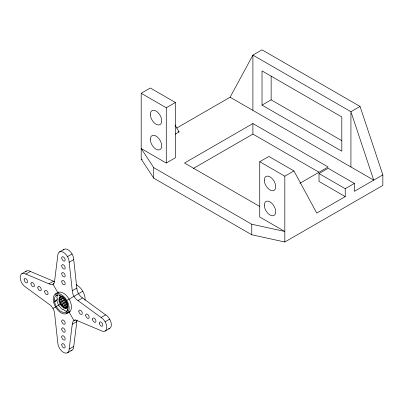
<?xml version="1.0" encoding="UTF-8"?>
<svg xmlns="http://www.w3.org/2000/svg" width="403" height="403" viewBox="0 0 403 403"><rect width="100%" height="100%" fill="white"/><g stroke="black" fill="none" stroke-linecap="round" stroke-linejoin="round"><path stroke-width="0.6" d="M69.165 349.109L72.273 324.219A8.06 4.655 60 0 1 77.975 320.929L101.082 330.682A8.06 4.655 60 0 0 106.78 327.392A8.06 4.655 60 0 0 101.082 317.519L77.975 300.588A8.06 4.655 60 0 1 72.273 290.714L69.165 262.237A8.06 4.655 60 0 0 63.467 252.364A8.06 4.655 60 0 0 57.765 255.653L54.657 280.543A8.06 4.655 60 0 1 48.959 283.833L25.847 274.085A8.06 4.655 60 0 0 20.15 277.375A8.06 4.655 60 0 0 25.847 287.243L48.959 304.179A8.06 4.655 60 0 1 54.657 314.048L57.765 342.525A8.06 4.655 60 0 0 63.467 352.398A8.06 4.655 60 0 0 69.165 349.109L73.724 346.474L76.832 321.589A8.06 4.655 60 0 1 77.028 319.997M57.553 295.026L56.752 297.485L57.775 299.097L54.591 301.933L56.032 300.326M176.71 128.053L230.103 97.224L252.903 55.105L262.021 49.836L360.05 106.437L382.85 174.877L382.85 185.41L284.82 242.007L251.764 234.768L153.734 178.171L141.196 159.084L141.196 93.274L150.314 88.01L175.391 102.488L175.391 157.769L166.273 163.034L141.196 148.556L153.734 167.638L251.764 224.239L284.82 231.478L259.744 217L259.744 161.714L268.861 156.45L293.938 170.927L316.738 213.051L345.235 196.599L345.235 188.7L319.015 173.562L319.015 181.461L345.235 196.599M64.656 308.174L67.659 305.942M62.928 306.713L67.377 303.509M61.437 304.829L66.515 301.343M60.228 302.698L65.442 299.318M63.815 307.65L67.941 304.98M62.198 305.942L67.462 302.724M59.382 300.462L63.649 297.872M141.196 93.274L166.273 107.752L175.391 102.488M175.32 134.118L179.088 131.942L174.998 124.97M262.021 105.118L341.815 151.185L341.815 116.966L262.021 70.898L262.021 105.118L271.143 99.853L341.704 140.597M299.908 183.279L328.138 166.983L252.903 123.545L184.509 163.034L259.744 206.467M193.193 168.55L252.903 134.078L318.869 172.162M21.817 273.682L26.381 271.053M59.437 251.966L63.996 249.331M25.847 274.085L30.411 271.451L53.518 281.203A8.06 4.655 60 0 0 54.506 281.672M67.497 256.62L72.056 253.986M69.165 262.237L73.724 259.603A8.06 4.655 60 0 0 69.502 250.807A8.06 4.655 60 0 0 63.09 250.172M48.959 283.833L53.518 281.203M360.05 106.437L350.932 111.702L252.903 55.105L252.903 110.387M54.002 283.647L52.989 284.231L57.825 292.608A11.284 6.513 60 0 1 69.795 300.426A11.284 6.513 60 0 1 67.457 312.663M58.838 292.024L55.543 293.923L56.355 295.334L57.266 294.805M57.211 295.777L57.78 295.449M59.422 297.988L62.042 296.472M59.397 298.165L62.541 296.346M72.273 290.714L76.832 288.085L73.724 259.603M59.352 300.527L64.072 297.802M60.238 302.804L65.482 299.777M52.989 308.431L82.786 291.228M61.488 304.965L66.732 301.943M259.744 161.714L284.82 176.197L293.938 170.927M63.019 306.869L67.734 304.149M65.084 308.018L67.704 306.502M77.975 300.588L82.534 297.953L105.641 314.884A8.06 4.655 60 0 1 111.147 322.944A8.06 4.655 60 0 1 108.493 328.813M65.251 308.083L67.87 306.567M66.928 311.534L66.016 312.063L66.827 313.469L70.122 311.569M319.015 173.562L328.138 168.298L354.353 183.436L354.353 191.329L382.85 174.877M75.462 319.655L73.945 320.531L69.109 312.154M72.273 324.219L76.832 321.589M101.082 317.519L105.641 314.884M105.112 321.77L109.671 319.141M345.235 188.7L354.353 183.436M67.497 352.796L72.056 350.167M105.112 331.08L109.671 328.445M59.75 301.696L65.17 298.754M59.624 299.167L63.452 297.207M67.588 310.965L66.883 311.181L64.349 310.642L63.467 308.95L62.581 309.625C59.392 307.257 57.206 303.469 56.752 299.525M230.103 97.224L373.732 180.146L350.932 111.702L350.932 166.983M178.076 131.358L179.088 131.942M141.196 159.084L142.279 159.714M59.17 294.946L60.243 296.799L60.813 296.467A6.448 3.723 60 0 0 61.261 304.628A6.448 3.723 60 0 0 67.986 306.965M66.691 307.968L68.026 310.285M284.82 176.197L284.82 242.007M271.143 76.212L271.143 99.853M252.903 123.545L252.903 134.078M251.764 224.239L251.764 234.768M166.273 107.752L166.273 163.034M153.734 167.638L153.734 178.171M82.534 297.953A8.06 4.655 60 0 1 76.832 288.085M76.102 284.75A11.284 6.513 60 0 1 85.053 300.255M67.87 306.285A6.448 3.723 60 0 1 62.803 307.207A6.448 3.723 60 0 1 58.909 299.595A6.448 3.723 60 0 1 63.07 296.91M25.475 271.889A8.06 4.655 60 0 1 30.411 271.451M73.724 346.474A8.06 4.655 60 0 1 70.873 350.529M92.534 319.166A2.418 1.395 60 0 0 95.098 322.355A2.418 1.395 60 0 0 95.098 318.934A2.418 1.395 60 0 0 92.534 319.166M54.355 299.756A9.657 5.577 60 0 0 64.601 312.501A9.657 5.577 60 0 0 64.601 298.84A9.657 5.577 60 0 0 54.355 299.756M53.206 299.091A11.284 6.513 60 0 0 65.175 313.982A11.284 6.513 60 0 0 65.175 298.024A11.284 6.513 60 0 0 53.206 299.091M85.693 315.217A2.418 1.395 60 0 0 88.257 318.405A2.418 1.395 60 0 0 88.257 314.985A2.418 1.395 60 0 0 85.693 315.217M78.852 311.267A2.418 1.395 60 0 0 81.421 314.456A2.418 1.395 60 0 0 81.421 311.035A2.418 1.395 60 0 0 78.852 311.267M99.37 323.11A2.418 1.395 60 0 0 101.939 326.304A2.418 1.395 60 0 0 101.939 322.884A2.418 1.395 60 0 0 99.37 323.11M30.981 283.626A2.418 1.395 60 0 0 33.545 286.815A2.418 1.395 60 0 0 33.545 283.395A2.418 1.395 60 0 0 30.981 283.626M37.817 287.576A2.418 1.395 60 0 0 40.381 290.765A2.418 1.395 60 0 0 40.381 287.344A2.418 1.395 60 0 0 37.817 287.576M44.657 291.525A2.418 1.395 60 0 0 47.222 294.714A2.418 1.395 60 0 0 47.222 291.293A2.418 1.395 60 0 0 44.657 291.525M24.14 279.677A2.418 1.395 60 0 0 26.704 282.866A2.418 1.395 60 0 0 26.704 279.45A2.418 1.395 60 0 0 24.14 279.677M61.755 265.854A2.418 1.395 60 0 0 64.319 269.048A2.418 1.395 60 0 0 64.319 265.627A2.418 1.395 60 0 0 61.755 265.854M61.755 273.753A2.418 1.395 60 0 0 64.319 276.947A2.418 1.395 60 0 0 64.319 273.526A2.418 1.395 60 0 0 61.755 273.753M61.755 281.652A2.418 1.395 60 0 0 64.319 284.84A2.418 1.395 60 0 0 64.319 281.42A2.418 1.395 60 0 0 61.755 281.652M61.755 257.96A2.418 1.395 60 0 0 64.319 261.149A2.418 1.395 60 0 0 64.319 257.729A2.418 1.395 60 0 0 61.755 257.96M61.755 336.933A2.418 1.395 60 0 0 64.319 340.122A2.418 1.395 60 0 0 64.319 336.701A2.418 1.395 60 0 0 61.755 336.933M61.755 329.034A2.418 1.395 60 0 0 64.319 332.228A2.418 1.395 60 0 0 64.319 328.808A2.418 1.395 60 0 0 61.755 329.034M61.755 321.136A2.418 1.395 60 0 0 64.319 324.329A2.418 1.395 60 0 0 64.319 320.909A2.418 1.395 60 0 0 61.755 321.136M61.755 344.832A2.418 1.395 60 0 0 64.319 348.021A2.418 1.395 60 0 0 64.319 344.6A2.418 1.395 60 0 0 61.755 344.832M150.314 139.342A8.06 4.655 60 0 0 158.863 149.976A8.06 4.655 60 0 0 158.863 138.577A8.06 4.655 60 0 0 150.314 139.342M150.314 114.331A8.06 4.655 60 0 0 158.863 124.97A8.06 4.655 60 0 0 158.863 113.57A8.06 4.655 60 0 0 150.314 114.331M264.303 205.152A8.06 4.655 60 0 0 272.851 215.786A8.06 4.655 60 0 0 272.851 204.386A8.06 4.655 60 0 0 264.303 205.152M264.303 180.141A8.06 4.655 60 0 0 272.851 190.78A8.06 4.655 60 0 0 272.851 179.38A8.06 4.655 60 0 0 264.303 180.141"/></g></svg>
